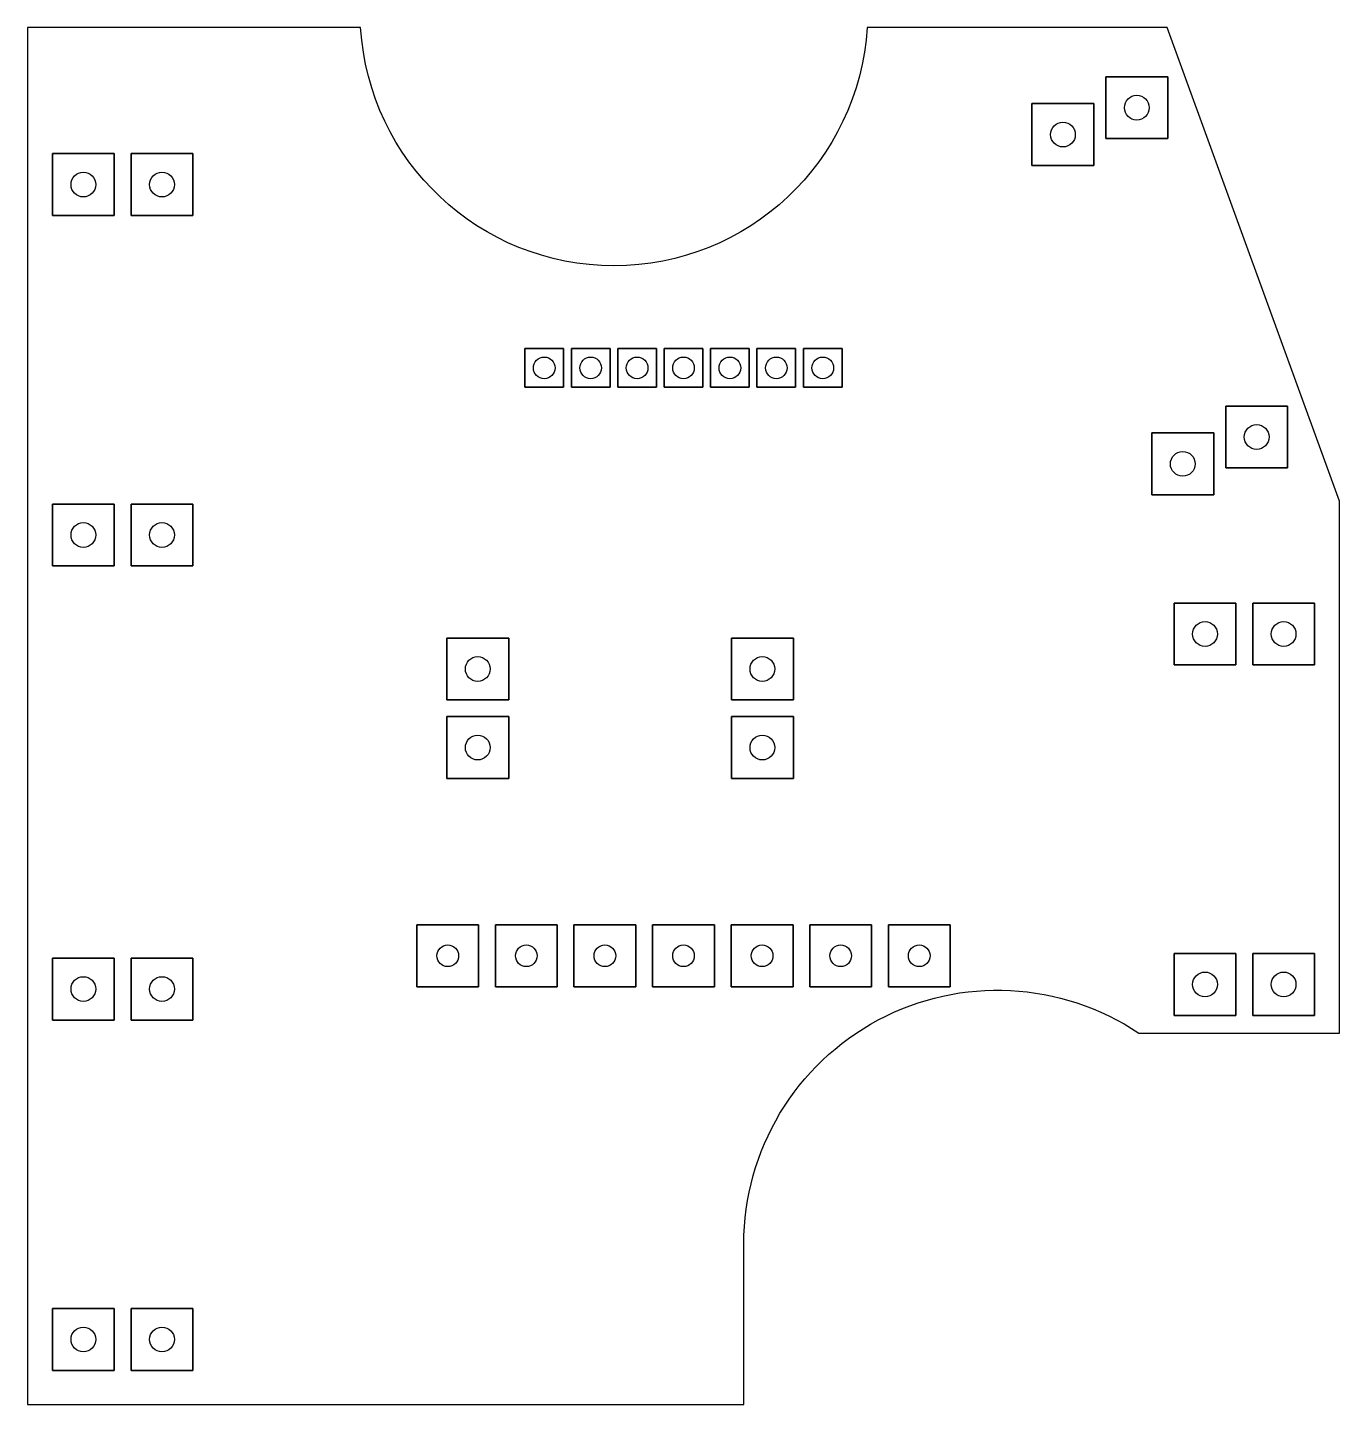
# Model space of a CAD drawing. Header units: millimetres. Extents: x 0 to 42.4, y 0 to 44.5.
import ezdxf

# ---------------------------------------------------------------- set-up
doc = ezdxf.new("R2010")
doc.units = ezdxf.units.MM
doc.layers.get('0').update_dxf_attribs({"linetype": 'CONTINUOUS'})

msp = doc.modelspace()

# ---------------------------------------------------------------- linework, layer by layer
msp.add_lwpolyline([(27.135, 44.5, -0.940775), (10.765, 44.5), (0, 44.5), (0, 0), (23.15, 0), (23.15, 5.19, -0.599977), (35.918, 12), (42.4, 12), (42.4, 29.19), (36.828, 44.5)], format="xyb", close=True)
for points in [[(36.85, 42.909), (36.85, 40.909), (34.85, 40.909), (34.85, 42.909)], [(36.85, 40.909), (36.85, 42.909), (34.85, 42.909), (34.85, 40.909)], [(34.463, 42.041), (34.463, 40.041), (32.463, 40.041), (32.463, 42.041)], [(34.463, 40.041), (34.463, 42.041), (32.463, 42.041), (32.463, 40.041)], [(2.805, 40.425), (2.805, 38.425), (0.805, 38.425), (0.805, 40.425)], [(2.805, 38.425), (2.805, 40.425), (0.805, 40.425), (0.805, 38.425)], [(5.345, 40.425), (5.345, 38.425), (3.345, 38.425), (3.345, 40.425)], [(5.345, 38.425), (5.345, 40.425), (3.345, 40.425), (3.345, 38.425)], [(17.325, 34.125), (17.325, 32.875), (16.075, 32.875), (16.075, 34.125)], [(17.325, 32.875), (17.325, 34.125), (16.075, 34.125), (16.075, 32.875)], [(18.825, 34.125), (18.825, 32.875), (17.575, 32.875), (17.575, 34.125)], [(18.825, 32.875), (18.825, 34.125), (17.575, 34.125), (17.575, 32.875)], [(20.325, 34.125), (20.325, 32.875), (19.075, 32.875), (19.075, 34.125)], [(20.325, 32.875), (20.325, 34.125), (19.075, 34.125), (19.075, 32.875)], [(21.825, 34.125), (21.825, 32.875), (20.575, 32.875), (20.575, 34.125)], [(21.825, 32.875), (21.825, 34.125), (20.575, 34.125), (20.575, 32.875)], [(23.325, 34.125), (23.325, 32.875), (22.075, 32.875), (22.075, 34.125)], [(23.325, 32.875), (23.325, 34.125), (22.075, 34.125), (22.075, 32.875)], [(24.825, 34.125), (24.825, 32.875), (23.575, 32.875), (23.575, 34.125)], [(24.825, 32.875), (24.825, 34.125), (23.575, 34.125), (23.575, 32.875)], [(26.325, 34.125), (26.325, 32.875), (25.075, 32.875), (25.075, 34.125)], [(26.325, 32.875), (26.325, 34.125), (25.075, 34.125), (25.075, 32.875)], [(40.723, 32.267), (40.723, 30.267), (38.723, 30.267), (38.723, 32.267)], [(40.723, 30.267), (40.723, 32.267), (38.723, 32.267), (38.723, 30.267)], [(38.336, 31.399), (38.336, 29.399), (36.336, 29.399), (36.336, 31.399)], [(38.336, 29.399), (38.336, 31.399), (36.336, 31.399), (36.336, 29.399)], [(2.805, 29.1), (2.805, 27.1), (0.805, 27.1), (0.805, 29.1)], [(2.805, 27.1), (2.805, 29.1), (0.805, 29.1), (0.805, 27.1)], [(5.345, 29.1), (5.345, 27.1), (3.345, 27.1), (3.345, 29.1)], [(5.345, 27.1), (5.345, 29.1), (3.345, 29.1), (3.345, 27.1)], [(39.055, 25.9), (39.055, 23.9), (37.055, 23.9), (37.055, 25.9)], [(39.055, 23.9), (39.055, 25.9), (37.055, 25.9), (37.055, 23.9)], [(41.595, 25.9), (41.595, 23.9), (39.595, 23.9), (39.595, 25.9)], [(41.595, 23.9), (41.595, 25.9), (39.595, 25.9), (39.595, 23.9)], [(15.55, 24.77), (15.55, 22.77), (13.55, 22.77), (13.55, 24.77)], [(15.55, 22.77), (15.55, 24.77), (13.55, 24.77), (13.55, 22.77)], [(24.75, 24.77), (24.75, 22.77), (22.75, 22.77), (22.75, 24.77)], [(24.75, 22.77), (24.75, 24.77), (22.75, 24.77), (22.75, 22.77)], [(15.55, 22.23), (15.55, 20.23), (13.55, 20.23), (13.55, 22.23)], [(15.55, 20.23), (15.55, 22.23), (13.55, 22.23), (13.55, 20.23)], [(24.75, 22.23), (24.75, 20.23), (22.75, 20.23), (22.75, 22.23)], [(24.75, 20.23), (24.75, 22.23), (22.75, 22.23), (22.75, 20.23)], [(14.58, 15.5), (14.58, 13.5), (12.58, 13.5), (12.58, 15.5)], [(14.58, 13.5), (14.58, 15.5), (12.58, 15.5), (12.58, 13.5)], [(17.12, 15.5), (17.12, 13.5), (15.12, 13.5), (15.12, 15.5)], [(17.12, 13.5), (17.12, 15.5), (15.12, 15.5), (15.12, 13.5)], [(19.66, 15.5), (19.66, 13.5), (17.66, 13.5), (17.66, 15.5)], [(19.66, 13.5), (19.66, 15.5), (17.66, 15.5), (17.66, 13.5)], [(22.2, 15.5), (22.2, 13.5), (20.2, 13.5), (20.2, 15.5)], [(22.2, 13.5), (22.2, 15.5), (20.2, 15.5), (20.2, 13.5)], [(24.74, 15.5), (24.74, 13.5), (22.74, 13.5), (22.74, 15.5)], [(24.74, 13.5), (24.74, 15.5), (22.74, 15.5), (22.74, 13.5)], [(27.28, 15.5), (27.28, 13.5), (25.28, 13.5), (25.28, 15.5)], [(27.28, 13.5), (27.28, 15.5), (25.28, 15.5), (25.28, 13.5)], [(29.82, 15.5), (29.82, 13.5), (27.82, 13.5), (27.82, 15.5)], [(29.82, 13.5), (29.82, 15.5), (27.82, 15.5), (27.82, 13.5)], [(2.805, 14.425), (2.805, 12.425), (0.805, 12.425), (0.805, 14.425)], [(2.805, 12.425), (2.805, 14.425), (0.805, 14.425), (0.805, 12.425)], [(5.345, 14.425), (5.345, 12.425), (3.345, 12.425), (3.345, 14.425)], [(5.345, 12.425), (5.345, 14.425), (3.345, 14.425), (3.345, 12.425)], [(39.055, 14.575), (39.055, 12.575), (37.055, 12.575), (37.055, 14.575)], [(39.055, 14.575), (39.055, 12.575), (37.055, 12.575), (37.055, 14.575)], [(39.055, 12.575), (39.055, 14.575), (37.055, 14.575), (37.055, 12.575)], [(41.595, 14.575), (41.595, 12.575), (39.595, 12.575), (39.595, 14.575)], [(41.595, 12.575), (41.595, 14.575), (39.595, 14.575), (39.595, 12.575)], [(2.805, 3.1), (2.805, 1.1), (0.805, 1.1), (0.805, 3.1)], [(2.805, 1.1), (2.805, 3.1), (0.805, 3.1), (0.805, 1.1)], [(5.345, 3.1), (5.345, 1.1), (3.345, 1.1), (3.345, 3.1)], [(5.345, 1.1), (5.345, 3.1), (3.345, 3.1), (3.345, 1.1)]]:
    msp.add_lwpolyline(points, close=True)
for centre, radius in [((35.85, 41.909), 0.4), ((33.463, 41.041), 0.4), ((1.805, 39.425), 0.4), ((4.345, 39.425), 0.4), ((16.7, 33.5), 0.35), ((18.2, 33.5), 0.35), ((19.7, 33.5), 0.35), ((21.2, 33.5), 0.35), ((22.7, 33.5), 0.35), ((24.2, 33.5), 0.35), ((25.7, 33.5), 0.35), ((39.723, 31.267), 0.4), ((37.336, 30.399), 0.4), ((1.805, 28.1), 0.4), ((4.345, 28.1), 0.4), ((38.055, 24.9), 0.4), ((40.595, 24.9), 0.4), ((14.55, 23.77), 0.4), ((23.75, 23.77), 0.4), ((14.55, 21.23), 0.4), ((23.75, 21.23), 0.4), ((13.58, 14.5), 0.35), ((16.12, 14.5), 0.35), ((18.66, 14.5), 0.35), ((21.2, 14.5), 0.35), ((23.74, 14.5), 0.35), ((26.28, 14.5), 0.35), ((28.82, 14.5), 0.35), ((1.805, 13.425), 0.4), ((4.345, 13.425), 0.4), ((38.055, 13.575), 0.4), ((38.055, 13.575), 0.4), ((40.595, 13.575), 0.4), ((1.805, 2.1), 0.4), ((4.345, 2.1), 0.4)]:
    msp.add_circle(centre, radius)

doc.saveas('drawing.dxf')
